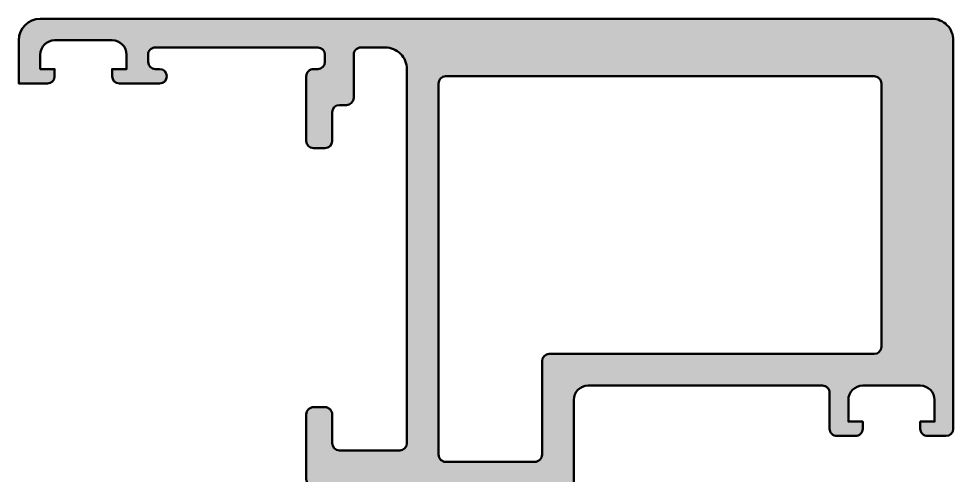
# Model space of a CAD drawing. Extents: x -38.8 to 26.2, y 0 to 77.5.
# Drawn here: x -38.8 to 26.2, y 45.8 to 77.5 of the extents above; entities that cross this region are included whole.
import ezdxf

# ---------------------------------------------------------------- set-up
doc = ezdxf.new("R2010")
doc.units = 0
doc.layers.add('0S-Alu contour', color=7, linetype='Continuous', lineweight=50)
doc.layers.add('0S-Alu hatch', color=252, linetype='Continuous', lineweight=25)

# ---------------------------------------------------------------- blocks, each defined once
blk = doc.blocks.new('333660__F9152E69_FB69_4514_902B_86D7038C8CC4_')
at = {"layer": '0S-Alu hatch'}
h = blk.add_hatch(color=256, dxfattribs=at)
edge = h.paths.add_edge_path()
edge.add_line((-38.79999999999999, 75.99999999999991), (-38.79999999999982, 73.00000000000009))
edge.add_line((-38.79999999999982, 73.00000000000009), (-36.79999999999982, 73.00000000000011))
edge.add_arc((-36.79999999999988, 73.50000000000006), 0.4999999999999432, 270.0000000000065, 360)
edge.add_line((-36.29999999999994, 73.50000000000006), (-36.29999999999994, 74.00000000000009))
edge.add_line((-36.29999999999994, 74.00000000000009), (-37.29999999999993, 74.00000000000009))
edge.add_line((-37.29999999999993, 74.00000000000009), (-37.29999999999993, 75))
edge.add_ellipse((-36.29999999999999, 75.00000000000009), major_axis=(-0.999999999999943, 0), ratio=1, start_angle=270.000000000013, end_angle=360, ccw=False)
edge.add_line((-36.30000000000022, 76.00000000000003), (-32.2999999999996, 76.00000000000009))
edge.add_ellipse((-32.29999999999972, 75.00000000000024), major_axis=(-0.9999999999998436, 0), ratio=1, start_angle=180, end_angle=269.99999999999267, ccw=False)
edge.add_line((-31.29999999999988, 75.00000000000024), (-31.29999999999994, 74.00000000000009))
edge.add_line((-31.29999999999994, 74.00000000000009), (-32.29999999999993, 74.00000000000009))
edge.add_line((-32.29999999999993, 74.00000000000009), (-32.29999999999993, 73.50000000000006))
edge.add_arc((-31.8000000000001, 73.49999999999989), 0.4999999999998295, 180, 269.9999999999804)
edge.add_line((-31.80000000000028, 73.00000000000006), (-28.99999999999975, 73))
edge.add_arc((-28.99999999999975, 73.5), 0.5, 270, 450)
edge.add_line((-28.99999999999975, 74), (-29.29999999999982, 74))
edge.add_ellipse((-29.29999999999982, 74.5), major_axis=(-0.5, 0), ratio=1, start_angle=0, end_angle=90, ccw=False)
edge.add_line((-29.79999999999982, 74.5), (-29.79999999999982, 75))
edge.add_ellipse((-29.29999999999982, 75), major_axis=(-0.5, 0), ratio=1, start_angle=269.9999999999935, end_angle=360, ccw=False)
edge.add_line((-29.29999999999976, 75.5), (-17.9999986648555, 75.50000000000003))
edge.add_ellipse((-17.9999986648555, 75.00000000000003), major_axis=(-0.5, 0), ratio=1, start_angle=180, end_angle=270, ccw=False)
edge.add_line((-17.4999986648555, 75.00000000000003), (-17.4999986648555, 74.49999999999997))
edge.add_ellipse((-17.99999866485547, 74.49999999999997), major_axis=(-0.4999999999999716, 0), ratio=1, start_angle=90.00000000000318, end_angle=180, ccw=False)
edge.add_line((-17.99999866485545, 74), (-18.2999986648554, 74.00000000000003))
edge.add_arc((-18.29999866485543, 73.5), 0.5000000000000285, 89.99999999999675, 180)
edge.add_line((-18.79999866485546, 73.5), (-18.79999866485546, 69.00000000000006))
edge.add_arc((-18.29999866485541, 69.00000000000004), 0.5000000000000427, 180, 269.9999999999951)
edge.add_line((-18.29999866485546, 68.5), (-17.49999999999964, 68.49999999999997))
edge.add_arc((-17.49999999999972, 69.00000000000006), 0.5000000000000853, 270.0000000000098, 360)
edge.add_line((-16.99999999999963, 69.00000000000006), (-16.99999999999963, 71.00000000000009))
edge.add_ellipse((-16.49999999999964, 71.00000000000009), major_axis=(-0.5, 0), ratio=1, start_angle=270, end_angle=360, ccw=False)
edge.add_line((-16.49999999999964, 71.50000000000009), (-15.99999999999958, 71.50000000000009))
edge.add_arc((-15.99999999999971, 72.00000000000004), 0.4999999999999574, 270.0000000000151, 360)
edge.add_line((-15.49999999999975, 72.00000000000004), (-15.49999999999969, 75.00000000000026))
edge.add_ellipse((-15.00005910025602, 75.00000000000026), major_axis=(-0.4999408997436773, 0), ratio=1, start_angle=269.9999999999898, end_angle=360, ccw=False)
edge.add_line((-15.00005910025593, 75.49994089974393), (-13.29999732971166, 75.49994089974408))
edge.add_ellipse((-13.29999732971139, 73.999940899744), major_axis=(-1.500000000000071, 0), ratio=1, start_angle=180, end_angle=270.00000000001046, ccw=False)
edge.add_line((-11.79999732971132, 73.999940899744), (-11.7999973297116, 48.00004089974439))
edge.add_ellipse((-12.29999732971144, 48.0000408997439), major_axis=(-0.4999999999998331, 0), ratio=1, start_angle=90.00000000004559, end_angle=180, ccw=False)
edge.add_line((-12.29999732971104, 47.50004089974408), (-16.4999999999993, 47.50004089974416))
edge.add_ellipse((-16.49999999999917, 48.00004089974406), major_axis=(-0.4999999999999006, 0), ratio=1, start_angle=0, end_angle=89.99999999998528, ccw=False)
edge.add_line((-16.99999999999907, 48.00004089974406), (-16.99999999999918, 50.00000000000039))
edge.add_arc((-17.49999999999943, 50.0000000000002), 0.5000000000002524, 0, 90.00000000004233)
edge.add_line((-17.4999999999998, 50.50000000000046), (-18.29999999999948, 50.50000000000003))
edge.add_arc((-18.29999999999978, 50.00000000000039), 0.4999999999996448, 89.9999999999662, 180)
edge.add_line((-18.79999999999942, 50.00000000000039), (-18.79999999999942, 45.50000000000046))
edge.add_arc((-18.29999999999897, 45.50000000000031), 0.5000000000004547, 180, 270)
edge.add_line((-18.29999999999897, 44.99999999999985), (-10.79998916046216, 45.0000000000005))
edge.add_ellipse((-10.87882554457297, 44.73247961986139), major_axis=(-0.2788948354657022, 0), ratio=1, start_angle=178.8354106260143, end_angle=253.58012358057522, ccw=False)
edge.add_line((-10.59998831884602, 44.72681121635247), (-10.5999883188459, 44.27252070572566))
edge.add_ellipse((-10.87885641448889, 44.2668600462487), major_axis=(-0.2789255417369638, 0), ratio=1, start_angle=106.42459455526779, end_angle=181.1628700728665, ccw=False)
edge.add_line((-10.79998931884618, 43.99931670572581), (-10.79998931884629, 42.10000021634402))
edge.add_arc((-10.499989318846, 42.1000002163436), 0.300000000000292, 180, 269.9999999999993)
edge.add_line((-10.499989318846, 41.8000002163433), (-9.499989318847177, 41.80000021634302))
edge.add_arc((-9.499989318846758, 42.10000021634392), 0.3000000000008853, 269.9999999999199, 360)
edge.add_line((-9.199989318845873, 42.10000021634392), (-9.199989318846612, 44.80000001260731))
edge.add_ellipse((-8.999989318846591, 44.80000001260722), major_axis=(-0.2000000000000206, 0), ratio=1, start_angle=269.9999993432893, end_angle=360, ccw=False)
edge.add_line((-8.999989316554238, 45.00000001260724), (-6.799988953194535, 44.99999998739216))
edge.add_ellipse((-6.799988953188751, 44.50000035304948), major_axis=(-0.4999996343426858, 0), ratio=1, start_angle=180.0000273207567, end_angle=270.0000000006628, ccw=False)
edge.add_line((-6.299989318846122, 44.50000059146788), (-6.299989318846122, 40.59996231588409))
edge.add_line((-6.299989318846122, 40.59996231588409), (-8.101590095901521, 39.55980762227921))
edge.add_arc((-7.951590095901281, 39.30000000114378), 0.300000000000205, 120.0000000000303, 269.9999999999823)
edge.add_line((-7.951590095901373, 39.00000000114358), (-3.048388541791247, 39.00000000114352))
edge.add_arc((-3.048388541791489, 39.3000000011437), 0.3000000000001748, 270.0000000000461, 419.9999999999466)
edge.add_line((-2.898388541791158, 39.55980762227904), (-4.699989318846213, 40.59996231588418))
edge.add_line((-4.699989318846213, 40.59996231588418), (-4.699989318846149, 44.49999999999902))
edge.add_ellipse((-4.199989318846235, 44.49999999999901), major_axis=(-0.4999999999999148, 0), ratio=1, start_angle=270.00000000000244, end_angle=360, ccw=False)
edge.add_line((-4.199989318846256, 44.99999999999892), (-1.999989318846679, 45.00000000000096))
edge.add_ellipse((-1.999989318846601, 44.80000000000066), major_axis=(-0.2000000000003084, 0), ratio=1, start_angle=180, end_angle=270.0000000000224, ccw=False)
edge.add_line((-1.799989318846293, 44.80000000000066), (-1.79998931884635, 42.10000000000116))
edge.add_arc((-1.499989318845862, 42.10000000000146), 0.3000000000004874, 180, 269.9999999999973)
edge.add_line((-1.499989318845877, 41.80000000000098), (-0.4999893188460476, 41.80000000000094))
edge.add_arc((-0.4999893188464739, 42.10000000000099), 0.3000000000000398, 270.0000000000814, 360)
edge.add_line((-0.1999893188464341, 42.10000000000099), (-0.1999893188462707, 43.99931648938347))
edge.add_ellipse((-0.121122223203237, 44.26685982990647), major_axis=(-0.2789255417371743, 0), ratio=1, start_angle=-1.1628700728933836, end_angle=73.57540544467548, ccw=False)
edge.add_line((-0.3999903188464291, 44.27252048938356), (-0.3999903188464842, 44.72681100001067))
edge.add_ellipse((-0.1211528723038668, 44.73247940800834), major_axis=(-0.2788950563269901, 0), ratio=1, start_angle=-73.58012358057039, end_angle=1.1645893739541862, ccw=False)
edge.add_line((-0.1999893188464921, 45.00000000000112), (-0.1999893188464412, 50.99999999999996))
edge.add_ellipse((0.8000106811537293, 51.00000000000004), major_axis=(-1.00000000000017, 0), ratio=1, start_angle=270.0000000000094, end_angle=360, ccw=False)
edge.add_line((0.8000106811535657, 52.00000000000022), (17.09999771118189, 52.00000000000025))
edge.add_ellipse((17.10025785295872, 51.50026014177715), major_axis=(-0.4997399259320688, 0), ratio=1, start_angle=179.9701744331769, end_angle=270.0298255668338, ccw=False)
edge.add_line((17.59999771118182, 51.50000000000042), (17.59999771118182, 49.00000000000017))
edge.add_arc((18.09973756940483, 48.99973985822332), 0.4997399259319764, 179.9701744331646, 270.0298255667882)
edge.add_line((18.09999771118126, 48.50000000000031), (19.39999694824197, 48.49999999999988))
edge.add_arc((19.40001747590988, 48.99997947233282), 0.4999794727543412, 269.9976476059536, 360.0023523939924)
edge.add_line((19.89999694824282, 49.00000000000027), (19.89999694824237, 49.50000000000028))
edge.add_line((19.89999694824237, 49.50000000000028), (18.8999969482423, 49.49999999999983))
edge.add_line((18.8999969482423, 49.49999999999983), (18.89999694824236, 51.00000000000053))
edge.add_ellipse((19.89999694824225, 51.00000000000057), major_axis=(-0.9999999999998863, 0), ratio=1, start_angle=269.99999999999386, end_angle=360, ccw=False)
edge.add_line((19.89999694824236, 52.00000000000045), (23.89999694824277, 52.00000000000028))
edge.add_ellipse((23.89992794841887, 50.99993100017633), major_axis=(-1.000069002204275, 0), ratio=1, start_angle=180.003953125862, end_angle=269.9960468740749, ccw=False)
edge.add_line((24.89999694824283, 50.99999999999912), (24.89999694824238, 49.49999999999977))
edge.add_line((24.89999694824238, 49.49999999999977), (23.89999694824238, 49.5000000000002))
edge.add_line((23.89999694824238, 49.5000000000002), (23.89999694824255, 49.00000000000059))
edge.add_arc((24.39997135552409, 48.99997440728174), 0.4999744079365625, 179.9970671403861, 270.0029328595924)
edge.add_line((24.39999694824226, 48.5000000000002), (25.70000000000058, 48.50000000000028))
edge.add_arc((25.6999943290244, 49.00000567097595), 0.5000056710078274, 270.0006498386311, 359.999350161587)
edge.add_line((26.20000000000007, 49.00000000000168), (26.20000000000007, 76.00000000000011))
edge.add_arc((24.70002811001503, 76.00002810999896), 1.499971890248436, 359.9989262571821, 450.001040580567)
edge.add_line((24.70000086819001, 77.50000000000001), (-37.29999999999988, 77.5))
edge.add_arc((-37.29999999999982, 75.99999999999983), 1.50000000000017, 90.00000000000217, 180)
edge = h.paths.add_edge_path()
edge.add_ellipse((-9.099997329711336, 72.99998778104819), major_axis=(-0.500000000000057, 0), ratio=1, start_angle=269.9999999999935, end_angle=360, ccw=False)
edge.add_line((-9.099997329711279, 73.49998778104825), (20.70000381469744, 73.49998778104776))
edge.add_ellipse((20.70002941491228, 73.00001338126276), major_axis=(-0.4999744004404078, 0), ratio=1, start_angle=179.997067647325, end_angle=270.00293371873425, ccw=False)
edge.add_line((21.2000038146979, 72.99998779296808), (21.20000381469791, 54.69998741149895))
edge.add_ellipse((20.69998220883717, 54.70000901736018), major_axis=(-0.5000216063275309, 0), ratio=1, start_angle=90.0024757422321, end_angle=179.9975242576596, ccw=False)
edge.add_line((20.70000381469746, 54.19998741149945), (-1.899989318846657, 54.19998741149948))
edge.add_arc((-1.89998931884638, 53.69998741149977), 0.4999999999997087, 90.00000000003176, 180)
edge.add_line((-2.399989318846088, 53.69998741149948), (-2.399989318846657, 47.20000000000081))
edge.add_ellipse((-2.899989318846962, 47.20000000000081), major_axis=(-0.5000000000003056, 0), ratio=1, start_angle=89.9999999999821, end_angle=180, ccw=False)
edge.add_line((-2.899989318847119, 46.7000000000005), (-9.099997329711282, 46.69999999999959))
edge.add_ellipse((-9.099997329711586, 47.19999999999985), major_axis=(-0.5000000000002558, 0), ratio=1, start_angle=0, end_angle=90.00000000003502, ccw=False)
edge.add_line((-9.599997329711844, 47.19999999999965), (-9.599997329711393, 72.99998778104819))
at = {"layer": '0S-Alu contour', "color": 7}
for points in [[(24.70000086819001, 77.50000000000001), (-37.29999999999988, 77.5)], [(-38.79999999999999, 75.99999999999991), (-38.79999999999982, 73.00000000000009), (-36.79999999999982, 73.00000000000011)], [(-36.30000000000022, 76.00000000000003), (-32.2999999999996, 76.00000000000009)], [(-29.29999999999976, 75.5), (-17.9999986648555, 75.50000000000003)], [(-15.00005910025593, 75.49994089974393), (-13.29999732971166, 75.49994089974408)], [(26.20000000000007, 49.00000000000168), (26.20000000000007, 76.00000000000011)], [(-36.29999999999994, 73.50000000000006), (-36.29999999999994, 74.00000000000009), (-37.29999999999993, 74.00000000000009), (-37.29999999999993, 75)], [(-31.29999999999988, 75.00000000000024), (-31.29999999999994, 74.00000000000009), (-32.29999999999993, 74.00000000000009), (-32.29999999999993, 73.50000000000006)], [(-29.79999999999982, 74.5), (-29.79999999999982, 75)], [(-17.4999986648555, 75.00000000000003), (-17.4999986648555, 74.49999999999997)], [(-15.49999999999975, 72.00000000000004), (-15.49999999999969, 75.00000000000026)], [(-28.99999999999975, 74), (-29.29999999999982, 74)], [(-18.79999866485546, 73.5), (-18.79999866485546, 69.00000000000006)], [(-17.99999866485545, 74), (-18.2999986648554, 74.00000000000003)], [(-11.79999732971132, 73.999940899744), (-11.7999973297116, 48.00004089974439)], [(-9.099997329711279, 73.49998778104825), (20.70000381469744, 73.49998778104776)], [(-31.80000000000028, 73.00000000000006), (-28.99999999999975, 73)], [(-9.599997329711844, 47.19999999999965), (-9.599997329711393, 72.99998778104819)], [(21.2000038146979, 72.99998779296808), (21.20000381469791, 54.69998741149895)], [(-16.99999999999963, 69.00000000000006), (-16.99999999999963, 71.00000000000009)], [(-16.49999999999964, 71.50000000000009), (-15.99999999999958, 71.50000000000009)], [(-18.29999866485546, 68.5), (-17.49999999999964, 68.49999999999997)], [(20.70000381469746, 54.19998741149945), (-1.899989318846657, 54.19998741149948)], [(-2.399989318846088, 53.69998741149948), (-2.399989318846657, 47.20000000000081)], [(0.8000106811535657, 52.00000000000022), (17.09999771118189, 52.00000000000025)], [(17.59999771118182, 51.50000000000042), (17.59999771118182, 49.00000000000017)], [(19.89999694824236, 52.00000000000045), (23.89999694824277, 52.00000000000028)], [(-0.1999893188464921, 45.00000000000112), (-0.1999893188464412, 50.99999999999996)], [(19.89999694824282, 49.00000000000027), (19.89999694824237, 49.50000000000028), (18.8999969482423, 49.49999999999983), (18.89999694824236, 51.00000000000053)], [(24.89999694824283, 50.99999999999912), (24.89999694824238, 49.49999999999977), (23.89999694824238, 49.5000000000002), (23.89999694824255, 49.00000000000059)], [(-17.4999999999998, 50.50000000000046), (-18.29999999999948, 50.50000000000003)], [(-18.79999999999942, 50.00000000000039), (-18.79999999999942, 45.50000000000046)], [(-16.99999999999907, 48.00004089974406), (-16.99999999999918, 50.00000000000039)], [(18.09999771118126, 48.50000000000031), (19.39999694824197, 48.49999999999988)], [(24.39999694824226, 48.5000000000002), (25.70000000000058, 48.50000000000028)], [(-12.29999732971104, 47.50004089974408), (-16.4999999999993, 47.50004089974416)], [(-2.899989318847119, 46.7000000000005), (-9.099997329711282, 46.69999999999959)], [(-18.29999999999897, 44.99999999999985), (-10.79998916046216, 45.0000000000005)], [(-8.999989316554238, 45.00000001260724), (-6.799988953194535, 44.99999998739216)], [(-4.199989318846256, 44.99999999999892), (-1.999989318846679, 45.00000000000096)], [(-10.59998831884602, 44.72681121635247), (-10.5999883188459, 44.27252070572566)], [(-9.199989318845873, 42.10000021634392), (-9.199989318846612, 44.80000001260731)], [(-6.299989318846122, 44.50000059146788), (-6.299989318846122, 40.59996231588409), (-8.101590095901521, 39.55980762227921)], [(-2.898388541791158, 39.55980762227904), (-4.699989318846213, 40.59996231588418), (-4.699989318846149, 44.49999999999902)], [(-1.799989318846293, 44.80000000000066), (-1.79998931884635, 42.10000000000116)], [(-0.3999903188464291, 44.27252048938356), (-0.3999903188464842, 44.72681100001067)], [(-10.79998931884618, 43.99931670572581), (-10.79998931884629, 42.10000021634402)], [(-0.1999893188464341, 42.10000000000099), (-0.1999893188462707, 43.99931648938347)], [(-10.499989318846, 41.8000002163433), (-9.499989318847177, 41.80000021634302)], [(-1.499989318845877, 41.80000000000098), (-0.4999893188460476, 41.80000000000094)], [(-7.951590095901373, 39.00000000114358), (-3.048388541791247, 39.00000000114352)]]:
    blk.add_lwpolyline(points, dxfattribs=at)
for centre, radius, start, end in [((-37.29999999999982, 75.99999999999983), 1.50000000000017, 90.00000000000217, 180), ((24.70002811001503, 76.00002810999896), 1.499971890248436, 359.9989262571821, 90.00104058056706), ((-36.79999999999988, 73.50000000000006), 0.4999999999999432, 270.0000000000065, 0), ((-31.8000000000001, 73.49999999999989), 0.4999999999998295, 180, 269.9999999999804), ((-28.99999999999975, 73.5), 0.5, 270, 90), ((-18.29999866485543, 73.5), 0.5000000000000285, 89.99999999999675, 180), ((-15.99999999999971, 72.00000000000004), 0.4999999999999574, 270.0000000000151, 0), ((-18.29999866485541, 69.00000000000004), 0.5000000000000427, 180, 269.9999999999951), ((-17.49999999999972, 69.00000000000006), 0.5000000000000853, 270.0000000000098, 0), ((-1.89998931884638, 53.69998741149977), 0.4999999999997087, 90.00000000003176, 180), ((-18.29999999999978, 50.00000000000039), 0.4999999999996448, 89.9999999999662, 180), ((-17.49999999999943, 50.0000000000002), 0.5000000000002524, 0, 90.00000000004233), ((18.09973756940483, 48.99973985822332), 0.4997399259319764, 179.9701744331646, 270.0298255667882), ((19.40001747590988, 48.99997947233282), 0.4999794727543412, 269.9976476059536, 0.0023523939924092), ((24.39997135552409, 48.99997440728174), 0.4999744079365625, 179.9970671403861, 270.0029328595924), ((25.6999943290244, 49.00000567097595), 0.5000056710078274, 270.0006498386311, 359.999350161587), ((-18.29999999999897, 45.50000000000031), 0.5000000000004547, 180, 270), ((-10.499989318846, 42.1000002163436), 0.300000000000292, 180, 269.9999999999993), ((-9.499989318846758, 42.10000021634392), 0.3000000000008853, 269.9999999999199, 0), ((-1.499989318845862, 42.10000000000146), 0.3000000000004874, 180, 269.9999999999973), ((-0.4999893188464739, 42.10000000000099), 0.3000000000000398, 270.0000000000814, 0), ((-7.951590095901281, 39.30000000114378), 0.300000000000205, 120.0000000000303, 269.9999999999823), ((-3.048388541791489, 39.3000000011437), 0.3000000000001748, 270.0000000000461, 59.99999999994659)]:
    blk.add_arc(centre, radius, start, end, dxfattribs=at)
at = {"layer": '0S-Alu contour', "color": 7, "extrusion": (0, 0, -1)}
for centre, radius, start, end in [((36.29999999999999, 75.00000000000009), 0.999999999999943, 0, 89.99999999998697), ((32.29999999999972, 75.00000000000024), 0.9999999999998436, 90.00000000000733, 180), ((29.29999999999982, 75), 0.5, 0, 90.00000000000651), ((17.9999986648555, 75.00000000000003), 0.5, 90, 180), ((15.00005910025602, 75.00000000000026), 0.4999408997436774, 0, 90.00000000001017), ((13.29999732971139, 73.999940899744), 1.500000000000071, 89.99999999998956, 180), ((29.29999999999982, 74.5), 0.5, 270, 0), ((17.99999866485547, 74.49999999999997), 0.4999999999999716, 180, 269.9999999999968), ((9.099997329711336, 72.99998778104819), 0.500000000000057, 0, 90.00000000000651), ((-20.70002941491228, 73.00001338126276), 0.4999744004404078, 89.99706628126575, 180.0029323526751), ((16.49999999999964, 71.00000000000009), 0.5, 0, 90), ((-20.69998220883717, 54.70000901736018), 0.5000216063275309, 180.0024757423405, 269.9975242577679), ((-0.8000106811537293, 51.00000000000004), 1.00000000000017, 0, 89.99999999999064), ((-17.10025785295872, 51.50026014177715), 0.4997399259320688, 89.9701744331662, 180.0298255668231), ((-19.89999694824225, 51.00000000000057), 0.9999999999998863, 0, 90.00000000000612), ((-23.89992794841887, 50.99993100017633), 1.000069002204275, 90.0039531259251, 179.996046874138), ((16.49999999999917, 48.00004089974406), 0.4999999999999006, 270.0000000000147, 0), ((12.29999732971144, 48.0000408997439), 0.4999999999998331, 180, 269.9999999999544), ((9.099997329711586, 47.19999999999985), 0.5000000000002558, 269.999999999965, 0), ((2.899989318846962, 47.20000000000081), 0.5000000000003056, 180, 270.0000000000179), ((10.87882554457297, 44.73247961986139), 0.2788948354657022, 106.4198764194248, 181.1645893739858), ((8.999989318846591, 44.80000001260722), 0.2000000000000206, 0, 90.00000065671072), ((6.799988953188751, 44.50000035304948), 0.4999996343426858, 89.99999999933722, 179.9999726792433), ((4.199989318846235, 44.49999999999901), 0.4999999999999148, 0, 89.99999999999756), ((1.999989318846601, 44.80000000000066), 0.2000000000003084, 89.9999999999776, 180), ((0.1211528723038668, 44.73247940800834), 0.2788950563269901, 358.8354106260458, 73.58012358057044), ((10.87885641448889, 44.2668600462487), 0.2789255417369638, 178.8371299271335, 253.5754054447322), ((0.121122223203237, 44.26685982990647), 0.2789255417371743, 286.4245945553245, 1.162870072893433)]:
    blk.add_arc(centre, radius, start, end, dxfattribs=at)
blk = doc.blocks.new('366490__E2B150DE_6585_4C68_BBA2_FD585A17FDCE_')
at = {"layer": '0S-Alu contour', "color": 7}
blk.add_blockref('333660__F9152E69_FB69_4514_902B_86D7038C8CC4_', (0, 0), dxfattribs=at)

msp = doc.modelspace()

# ---------------------------------------------------------------- block references
at = {"layer": '0S-Alu contour', "color": 7}
msp.add_blockref('366490__E2B150DE_6585_4C68_BBA2_FD585A17FDCE_', (0, 0), dxfattribs=at)

doc.saveas('drawing.dxf')
